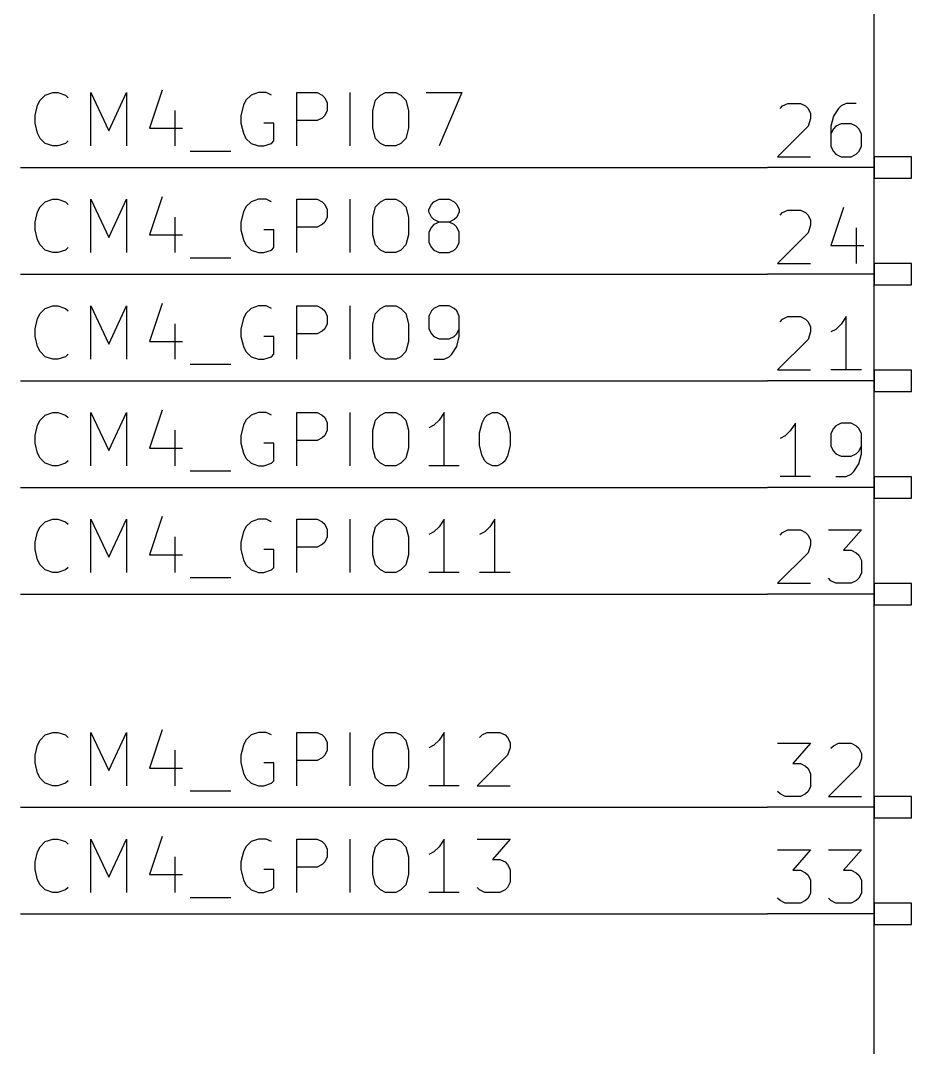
# Model space of a CAD drawing. Extents: x 0.4 to 11.3, y -7.9 to -0.4.
# Drawn here: x 5.75 to 6.585, y -4.075 to -3.112 of the extents above; entities that cross this region are included whole.
import ezdxf

# ---------------------------------------------------------------- set-up
doc = ezdxf.new("R2010")
doc.units = 0
doc.header["$MEASUREMENT"] = 0
for name, color, linetype in [('GRAY1', 251, 'CONTINUOUS'), ('GREEN3', 91, 'CONTINUOUS'), ('LYELLOW', 51, 'CONTINUOUS'), ('RED2', 1, 'CONTINUOUS'), ('RED3', 11, 'CONTINUOUS')]:
    doc.layers.add(name, color=color, linetype=linetype)

msp = doc.modelspace()

# ---------------------------------------------------------------- linework, layer by layer
at = {"layer": 'GRAY1', "linetype": 'CONTINUOUS'}
for p, q in [((5.88268, -3.17742), (5.87078, -3.21313)), ((5.76601, -3.1917), (5.76839, -3.18694)), ((5.76839, -3.18694), (5.77316, -3.18218)), ((5.77316, -3.18218), (5.7803, -3.1798)), ((5.7803, -3.1798), (5.78506, -3.1798)), ((5.78506, -3.1798), (5.7922, -3.18218)), ((5.7922, -3.18218), (5.79458, -3.18456)), ((5.81601, -3.2298), (5.81601, -3.1798)), ((5.81601, -3.1798), (5.83268, -3.21552)), ((5.83268, -3.21552), (5.84935, -3.1798)), ((5.84935, -3.1798), (5.84935, -3.2298)), ((5.96125, -3.18694), (5.95887, -3.1917)), ((5.96601, -3.18218), (5.96125, -3.18694)), ((5.97315, -3.1798), (5.96601, -3.18218)), ((5.9803, -3.1798), (5.97315, -3.1798)), ((5.98506, -3.18218), (5.9803, -3.1798)), ((6.00887, -3.2298), (6.00887, -3.1798)), ((6.00887, -3.1798), (6.02791, -3.1798)), ((6.02791, -3.1798), (6.03268, -3.18218)), ((6.03268, -3.18218), (6.03506, -3.18456)), ((6.03506, -3.18456), (6.03744, -3.18932)), ((6.05887, -3.2298), (6.05887, -3.1798)), ((6.0803, -3.19647), (6.08268, -3.18694)), ((6.08268, -3.18694), (6.08744, -3.18218)), ((6.08744, -3.18218), (6.0922, -3.1798)), ((6.0922, -3.1798), (6.10172, -3.1798)), ((6.10172, -3.1798), (6.10649, -3.18218)), ((6.10649, -3.18218), (6.11125, -3.18694)), ((6.11125, -3.18694), (6.11363, -3.19647)), ((6.1303, -3.1798), (6.16363, -3.1798)), ((6.16363, -3.1798), (6.1422, -3.2298)), ((5.76363, -3.20123), (5.76601, -3.1917)), ((5.89458, -3.19647), (5.89458, -3.2298)), ((5.95887, -3.1917), (5.95649, -3.20123)), ((6.03744, -3.19647), (6.03506, -3.20123)), ((6.03744, -3.18932), (6.03744, -3.19647)), ((6.0803, -3.21313), (6.0803, -3.19647)), ((6.11363, -3.19647), (6.11363, -3.21313)), ((5.76363, -3.20837), (5.76363, -3.20123)), ((5.95649, -3.20123), (5.95649, -3.20837)), ((6.02791, -3.20599), (6.00887, -3.20599)), ((6.03268, -3.20361), (6.02791, -3.20599)), ((6.03506, -3.20123), (6.03268, -3.20361)), ((5.76601, -3.21789), (5.76363, -3.20837)), ((5.87078, -3.21313), (5.90172, -3.21313)), ((5.95649, -3.20837), (5.95887, -3.21789)), ((5.98744, -3.20837), (5.97791, -3.20837)), ((5.98744, -3.22504), (5.98744, -3.20837)), ((6.08268, -3.22266), (6.0803, -3.21313)), ((6.11363, -3.21313), (6.11125, -3.22266)), ((5.76839, -3.22266), (5.76601, -3.21789)), ((5.77316, -3.22742), (5.76839, -3.22266)), ((5.79458, -3.22504), (5.7922, -3.22742)), ((5.95887, -3.21789), (5.96125, -3.22266)), ((5.96125, -3.22266), (5.96601, -3.22742)), ((5.98506, -3.22742), (5.98744, -3.22504)), ((6.08744, -3.22742), (6.08268, -3.22266)), ((6.11125, -3.22266), (6.10649, -3.22742)), ((5.7803, -3.2298), (5.77316, -3.22742)), ((5.78506, -3.2298), (5.7803, -3.2298)), ((5.7922, -3.22742), (5.78506, -3.2298)), ((5.90887, -3.23456), (5.94696, -3.23456)), ((5.96601, -3.22742), (5.97315, -3.2298)), ((5.97315, -3.2298), (5.97791, -3.2298)), ((5.97791, -3.2298), (5.98506, -3.22742)), ((6.0922, -3.2298), (6.08744, -3.22742)), ((6.10172, -3.2298), (6.0922, -3.2298)), ((6.10649, -3.22742), (6.10172, -3.2298)), ((5.76839, -3.28694), (5.77316, -3.28218)), ((5.77316, -3.28218), (5.7803, -3.2798)), ((5.7803, -3.2798), (5.78506, -3.2798)), ((5.78506, -3.2798), (5.7922, -3.28218)), ((5.7922, -3.28218), (5.79458, -3.28456)), ((5.81601, -3.3298), (5.81601, -3.2798)), ((5.81601, -3.2798), (5.83268, -3.31552)), ((5.83268, -3.31552), (5.84935, -3.2798)), ((5.84935, -3.2798), (5.84935, -3.3298)), ((5.88268, -3.27742), (5.87078, -3.31313)), ((5.96601, -3.28218), (5.96125, -3.28694)), ((5.97315, -3.2798), (5.96601, -3.28218)), ((5.9803, -3.2798), (5.97315, -3.2798)), ((5.98506, -3.28218), (5.9803, -3.2798)), ((6.00887, -3.3298), (6.00887, -3.2798)), ((6.00887, -3.2798), (6.02791, -3.2798)), ((6.02791, -3.2798), (6.03268, -3.28218)), ((6.03268, -3.28218), (6.03506, -3.28456)), ((6.05887, -3.3298), (6.05887, -3.2798)), ((6.08268, -3.28694), (6.08744, -3.28218)), ((6.08744, -3.28218), (6.0922, -3.2798)), ((6.0922, -3.2798), (6.10172, -3.2798)), ((6.10172, -3.2798), (6.10649, -3.28218)), ((6.10649, -3.28218), (6.11125, -3.28694)), ((6.13506, -3.28456), (6.13744, -3.28218)), ((6.13744, -3.28218), (6.1422, -3.2798)), ((6.1422, -3.2798), (6.15173, -3.2798)), ((6.15173, -3.2798), (6.15649, -3.28218)), ((6.15649, -3.28218), (6.15887, -3.28456)), ((5.76363, -3.30123), (5.76601, -3.2917)), ((5.76601, -3.2917), (5.76839, -3.28694)), ((5.95887, -3.2917), (5.95649, -3.30123)), ((5.96125, -3.28694), (5.95887, -3.2917)), ((6.03506, -3.28456), (6.03744, -3.28932)), ((6.03744, -3.28932), (6.03744, -3.29647)), ((6.0803, -3.29647), (6.08268, -3.28694)), ((6.11125, -3.28694), (6.11363, -3.29647)), ((6.13268, -3.28932), (6.13506, -3.28456)), ((6.13268, -3.2917), (6.13268, -3.28932)), ((6.13506, -3.29647), (6.13268, -3.2917)), ((6.15887, -3.28456), (6.16125, -3.28932)), ((6.16125, -3.2917), (6.15887, -3.29647)), ((6.16125, -3.28932), (6.16125, -3.2917)), ((5.76363, -3.30837), (5.76363, -3.30123)), ((5.89458, -3.29647), (5.89458, -3.3298)), ((5.95649, -3.30123), (5.95649, -3.30837)), ((6.03506, -3.30123), (6.03268, -3.30361)), ((6.03744, -3.29647), (6.03506, -3.30123)), ((6.0803, -3.31313), (6.0803, -3.29647)), ((6.11363, -3.29647), (6.11363, -3.31313)), ((6.13744, -3.29885), (6.13506, -3.29647)), ((6.1422, -3.30123), (6.13744, -3.29885)), ((6.1422, -3.30123), (6.13744, -3.30361)), ((6.15173, -3.30123), (6.1422, -3.30123)), ((6.15649, -3.29885), (6.15173, -3.30123)), ((6.15649, -3.30361), (6.15173, -3.30123)), ((6.15887, -3.29647), (6.15649, -3.29885)), ((5.76601, -3.31789), (5.76363, -3.30837)), ((5.95649, -3.30837), (5.95887, -3.31789)), ((5.98744, -3.30837), (5.97791, -3.30837)), ((5.98744, -3.32504), (5.98744, -3.30837)), ((6.02791, -3.30599), (6.00887, -3.30599)), ((6.03268, -3.30361), (6.02791, -3.30599)), ((6.13506, -3.30599), (6.13268, -3.31075)), ((6.13268, -3.31075), (6.13268, -3.32028)), ((6.13744, -3.30361), (6.13506, -3.30599)), ((6.15887, -3.30599), (6.15649, -3.30361)), ((6.16125, -3.31075), (6.15887, -3.30599)), ((6.16125, -3.32028), (6.16125, -3.31075)), ((5.76839, -3.32266), (5.76601, -3.31789)), ((5.87078, -3.31313), (5.90172, -3.31313)), ((5.95887, -3.31789), (5.96125, -3.32266)), ((6.08268, -3.32266), (6.0803, -3.31313)), ((6.11363, -3.31313), (6.11125, -3.32266)), ((6.13268, -3.32028), (6.13506, -3.32504)), ((6.15887, -3.32504), (6.16125, -3.32028)), ((5.77316, -3.32742), (5.76839, -3.32266)), ((5.7803, -3.3298), (5.77316, -3.32742)), ((5.78506, -3.3298), (5.7803, -3.3298)), ((5.7922, -3.32742), (5.78506, -3.3298)), ((5.79458, -3.32504), (5.7922, -3.32742)), ((5.96125, -3.32266), (5.96601, -3.32742)), ((5.96601, -3.32742), (5.97315, -3.3298)), ((5.97315, -3.3298), (5.97791, -3.3298)), ((5.97791, -3.3298), (5.98506, -3.32742)), ((5.98506, -3.32742), (5.98744, -3.32504)), ((6.08744, -3.32742), (6.08268, -3.32266)), ((6.0922, -3.3298), (6.08744, -3.32742)), ((6.10172, -3.3298), (6.0922, -3.3298)), ((6.10649, -3.32742), (6.10172, -3.3298)), ((6.11125, -3.32266), (6.10649, -3.32742)), ((6.13506, -3.32504), (6.13744, -3.32742)), ((6.13744, -3.32742), (6.1422, -3.3298)), ((6.1422, -3.3298), (6.15173, -3.3298)), ((6.15173, -3.3298), (6.15649, -3.32742)), ((6.15649, -3.32742), (6.15887, -3.32504)), ((5.90887, -3.33456), (5.94696, -3.33456)), ((5.77316, -3.38218), (5.7803, -3.3798)), ((5.7803, -3.3798), (5.78506, -3.3798)), ((5.78506, -3.3798), (5.7922, -3.38218)), ((5.81601, -3.4298), (5.81601, -3.3798)), ((5.81601, -3.3798), (5.83268, -3.41552)), ((5.83268, -3.41552), (5.84935, -3.3798)), ((5.84935, -3.3798), (5.84935, -3.4298)), ((5.88268, -3.37742), (5.87078, -3.41313)), ((5.97315, -3.3798), (5.96601, -3.38218)), ((5.9803, -3.3798), (5.97315, -3.3798)), ((5.98506, -3.38218), (5.9803, -3.3798)), ((6.00887, -3.4298), (6.00887, -3.3798)), ((6.00887, -3.3798), (6.02791, -3.3798)), ((6.02791, -3.3798), (6.03268, -3.38218)), ((6.05887, -3.4298), (6.05887, -3.3798)), ((6.08744, -3.38218), (6.0922, -3.3798)), ((6.0922, -3.3798), (6.10172, -3.3798)), ((6.10172, -3.3798), (6.10649, -3.38218)), ((6.1422, -3.3798), (6.13744, -3.38218)), ((6.15173, -3.3798), (6.1422, -3.3798)), ((6.15649, -3.38218), (6.15173, -3.3798)), ((5.76601, -3.3917), (5.76839, -3.38694)), ((5.76839, -3.38694), (5.77316, -3.38218)), ((5.7922, -3.38218), (5.79458, -3.38456)), ((5.96125, -3.38694), (5.95887, -3.3917)), ((5.96601, -3.38218), (5.96125, -3.38694)), ((6.03268, -3.38218), (6.03506, -3.38456)), ((6.03506, -3.38456), (6.03744, -3.38932)), ((6.03744, -3.38932), (6.03744, -3.39647)), ((6.0803, -3.39647), (6.08268, -3.38694)), ((6.08268, -3.38694), (6.08744, -3.38218)), ((6.10649, -3.38218), (6.11125, -3.38694)), ((6.11125, -3.38694), (6.11363, -3.39647)), ((6.13506, -3.38456), (6.13268, -3.38932)), ((6.13268, -3.38932), (6.13268, -3.40123)), ((6.13744, -3.38218), (6.13506, -3.38456)), ((6.15887, -3.38456), (6.15649, -3.38218)), ((6.16125, -3.38932), (6.15887, -3.38456)), ((6.16125, -3.40837), (6.16125, -3.38932)), ((5.76363, -3.40123), (5.76601, -3.3917)), ((5.89458, -3.39647), (5.89458, -3.4298)), ((5.95887, -3.3917), (5.95649, -3.40123)), ((6.03744, -3.39647), (6.03506, -3.40123)), ((6.0803, -3.41313), (6.0803, -3.39647)), ((6.11363, -3.39647), (6.11363, -3.41313)), ((5.76363, -3.40837), (5.76363, -3.40123)), ((5.76601, -3.41789), (5.76363, -3.40837)), ((5.95649, -3.40123), (5.95649, -3.40837)), ((5.95649, -3.40837), (5.95887, -3.41789)), ((5.98744, -3.40837), (5.97791, -3.40837)), ((5.98744, -3.42504), (5.98744, -3.40837)), ((6.02791, -3.40599), (6.00887, -3.40599)), ((6.03268, -3.40361), (6.02791, -3.40599)), ((6.03506, -3.40123), (6.03268, -3.40361)), ((6.13268, -3.40123), (6.13506, -3.40599)), ((6.13506, -3.40599), (6.13744, -3.40837)), ((6.13744, -3.40837), (6.1422, -3.41075)), ((6.15173, -3.41075), (6.15649, -3.40837)), ((6.15649, -3.40837), (6.15887, -3.40599)), ((6.15887, -3.40599), (6.16125, -3.40123)), ((6.15887, -3.41789), (6.16125, -3.40837)), ((5.76839, -3.42266), (5.76601, -3.41789)), ((5.87078, -3.41313), (5.90172, -3.41313)), ((5.95887, -3.41789), (5.96125, -3.42266)), ((6.08268, -3.42266), (6.0803, -3.41313)), ((6.11363, -3.41313), (6.11125, -3.42266)), ((6.1422, -3.41075), (6.15173, -3.41075)), ((6.15411, -3.42504), (6.15887, -3.41789)), ((5.77316, -3.42742), (5.76839, -3.42266)), ((5.7803, -3.4298), (5.77316, -3.42742)), ((5.7922, -3.42742), (5.78506, -3.4298)), ((5.79458, -3.42504), (5.7922, -3.42742)), ((5.96125, -3.42266), (5.96601, -3.42742)), ((5.96601, -3.42742), (5.97315, -3.4298)), ((5.97791, -3.4298), (5.98506, -3.42742)), ((5.98506, -3.42742), (5.98744, -3.42504)), ((6.08744, -3.42742), (6.08268, -3.42266)), ((6.0922, -3.4298), (6.08744, -3.42742)), ((6.10649, -3.42742), (6.10172, -3.4298)), ((6.11125, -3.42266), (6.10649, -3.42742)), ((6.14696, -3.4298), (6.15173, -3.42742)), ((6.15173, -3.42742), (6.15411, -3.42504)), ((5.78506, -3.4298), (5.7803, -3.4298)), ((5.90887, -3.43456), (5.94696, -3.43456)), ((5.97315, -3.4298), (5.97791, -3.4298)), ((6.10172, -3.4298), (6.0922, -3.4298)), ((6.13744, -3.4298), (6.14696, -3.4298)), ((5.76839, -3.48694), (5.77316, -3.48218)), ((5.77316, -3.48218), (5.7803, -3.4798)), ((5.7803, -3.4798), (5.78506, -3.4798)), ((5.78506, -3.4798), (5.7922, -3.48218)), ((5.7922, -3.48218), (5.79458, -3.48456)), ((5.81601, -3.5298), (5.81601, -3.4798)), ((5.81601, -3.4798), (5.83268, -3.51552)), ((5.83268, -3.51552), (5.84935, -3.4798)), ((5.84935, -3.4798), (5.84935, -3.5298)), ((5.88268, -3.47742), (5.87078, -3.51313)), ((5.96601, -3.48218), (5.96125, -3.48694)), ((5.97315, -3.4798), (5.96601, -3.48218)), ((5.9803, -3.4798), (5.97315, -3.4798)), ((5.98506, -3.48218), (5.9803, -3.4798)), ((6.00887, -3.5298), (6.00887, -3.4798)), ((6.00887, -3.4798), (6.02791, -3.4798)), ((6.02791, -3.4798), (6.03268, -3.48218)), ((6.03268, -3.48218), (6.03506, -3.48456)), ((6.03506, -3.48456), (6.03744, -3.48932)), ((6.05887, -3.5298), (6.05887, -3.4798)), ((6.08268, -3.48694), (6.08744, -3.48218)), ((6.08744, -3.48218), (6.0922, -3.4798)), ((6.0922, -3.4798), (6.10172, -3.4798)), ((6.10172, -3.4798), (6.10649, -3.48218)), ((6.10649, -3.48218), (6.11125, -3.48694)), ((6.14696, -3.4798), (6.1422, -3.48694)), ((6.14696, -3.5298), (6.14696, -3.4798)), ((6.18268, -3.48932), (6.18506, -3.48456)), ((6.18506, -3.48456), (6.18744, -3.48218)), ((6.18744, -3.48218), (6.1922, -3.4798)), ((6.1922, -3.4798), (6.19696, -3.4798)), ((6.19696, -3.4798), (6.20172, -3.48218)), ((6.20172, -3.48218), (6.20411, -3.48456)), ((6.20411, -3.48456), (6.20649, -3.48932)), ((5.76363, -3.50123), (5.76601, -3.4917)), ((5.76601, -3.4917), (5.76839, -3.48694)), ((5.95887, -3.4917), (5.95649, -3.50123)), ((5.96125, -3.48694), (5.95887, -3.4917)), ((6.03744, -3.48932), (6.03744, -3.49647)), ((6.0803, -3.49647), (6.08268, -3.48694)), ((6.11125, -3.48694), (6.11363, -3.49647)), ((6.13744, -3.4917), (6.13268, -3.49409)), ((6.1422, -3.48694), (6.13744, -3.4917)), ((6.1803, -3.49885), (6.18268, -3.48932)), ((6.20649, -3.48932), (6.20887, -3.49885)), ((5.76363, -3.50837), (5.76363, -3.50123)), ((5.89458, -3.49647), (5.89458, -3.5298)), ((5.95649, -3.50123), (5.95649, -3.50837)), ((6.03268, -3.50361), (6.02791, -3.50599)), ((6.03506, -3.50123), (6.03268, -3.50361)), ((6.03744, -3.49647), (6.03506, -3.50123)), ((6.0803, -3.51313), (6.0803, -3.49647)), ((6.11363, -3.49647), (6.11363, -3.51313)), ((6.1803, -3.51075), (6.1803, -3.49885)), ((6.20887, -3.49885), (6.20887, -3.51075)), ((5.76601, -3.51789), (5.76363, -3.50837)), ((5.87078, -3.51313), (5.90172, -3.51313)), ((5.95649, -3.50837), (5.95887, -3.51789)), ((5.98744, -3.50837), (5.97791, -3.50837)), ((5.98744, -3.52504), (5.98744, -3.50837)), ((6.02791, -3.50599), (6.00887, -3.50599)), ((6.08268, -3.52266), (6.0803, -3.51313)), ((6.11363, -3.51313), (6.11125, -3.52266)), ((6.18268, -3.52028), (6.1803, -3.51075)), ((6.20887, -3.51075), (6.20649, -3.52028)), ((5.76839, -3.52266), (5.76601, -3.51789)), ((5.77316, -3.52742), (5.76839, -3.52266)), ((5.95887, -3.51789), (5.96125, -3.52266)), ((5.96125, -3.52266), (5.96601, -3.52742)), ((6.08744, -3.52742), (6.08268, -3.52266)), ((6.11125, -3.52266), (6.10649, -3.52742)), ((6.18506, -3.52504), (6.18268, -3.52028)), ((6.20649, -3.52028), (6.20411, -3.52504)), ((5.7803, -3.5298), (5.77316, -3.52742)), ((5.78506, -3.5298), (5.7803, -3.5298)), ((5.7922, -3.52742), (5.78506, -3.5298)), ((5.79458, -3.52504), (5.7922, -3.52742)), ((5.96601, -3.52742), (5.97315, -3.5298)), ((5.97315, -3.5298), (5.97791, -3.5298)), ((5.97791, -3.5298), (5.98506, -3.52742)), ((5.98506, -3.52742), (5.98744, -3.52504)), ((6.0922, -3.5298), (6.08744, -3.52742)), ((6.10172, -3.5298), (6.0922, -3.5298)), ((6.10649, -3.52742), (6.10172, -3.5298)), ((6.16125, -3.5298), (6.13268, -3.5298)), ((6.18744, -3.52742), (6.18506, -3.52504)), ((6.1922, -3.5298), (6.18744, -3.52742)), ((6.19696, -3.5298), (6.1922, -3.5298)), ((6.20172, -3.52742), (6.19696, -3.5298)), ((6.20411, -3.52504), (6.20172, -3.52742)), ((5.90887, -3.53456), (5.94696, -3.53456)), ((5.76839, -3.58694), (5.77316, -3.58218)), ((5.77316, -3.58218), (5.7803, -3.5798)), ((5.7803, -3.5798), (5.78506, -3.5798)), ((5.78506, -3.5798), (5.7922, -3.58218)), ((5.7922, -3.58218), (5.79458, -3.58456)), ((5.81601, -3.6298), (5.81601, -3.5798)), ((5.81601, -3.5798), (5.83268, -3.61552)), ((5.83268, -3.61552), (5.84935, -3.5798)), ((5.84935, -3.5798), (5.84935, -3.6298)), ((5.88268, -3.57742), (5.87078, -3.61313)), ((5.96601, -3.58218), (5.96125, -3.58694)), ((5.97315, -3.5798), (5.96601, -3.58218)), ((5.9803, -3.5798), (5.97315, -3.5798)), ((5.98506, -3.58218), (5.9803, -3.5798)), ((6.00887, -3.6298), (6.00887, -3.5798)), ((6.00887, -3.5798), (6.02791, -3.5798)), ((6.02791, -3.5798), (6.03268, -3.58218)), ((6.03268, -3.58218), (6.03506, -3.58456)), ((6.05887, -3.6298), (6.05887, -3.5798)), ((6.08268, -3.58694), (6.08744, -3.58218)), ((6.08744, -3.58218), (6.0922, -3.5798)), ((6.0922, -3.5798), (6.10172, -3.5798)), ((6.10172, -3.5798), (6.10649, -3.58218)), ((6.10649, -3.58218), (6.11125, -3.58694)), ((6.14696, -3.5798), (6.1422, -3.58694)), ((6.14696, -3.6298), (6.14696, -3.5798)), ((6.19458, -3.5798), (6.18982, -3.58694)), ((6.19458, -3.6298), (6.19458, -3.5798)), ((5.76363, -3.60123), (5.76601, -3.5917)), ((5.76601, -3.5917), (5.76839, -3.58694)), ((5.95887, -3.5917), (5.95649, -3.60123)), ((5.96125, -3.58694), (5.95887, -3.5917)), ((6.03506, -3.58456), (6.03744, -3.58932)), ((6.03744, -3.58932), (6.03744, -3.59647)), ((6.0803, -3.59647), (6.08268, -3.58694)), ((6.11125, -3.58694), (6.11363, -3.59647)), ((6.13744, -3.5917), (6.13268, -3.59409)), ((6.1422, -3.58694), (6.13744, -3.5917)), ((6.18506, -3.5917), (6.1803, -3.59409)), ((6.18982, -3.58694), (6.18506, -3.5917)), ((5.76363, -3.60837), (5.76363, -3.60123)), ((5.89458, -3.59647), (5.89458, -3.6298)), ((5.95649, -3.60123), (5.95649, -3.60837)), ((6.03506, -3.60123), (6.03268, -3.60361)), ((6.03744, -3.59647), (6.03506, -3.60123)), ((6.0803, -3.61313), (6.0803, -3.59647)), ((6.11363, -3.59647), (6.11363, -3.61313)), ((5.76601, -3.61789), (5.76363, -3.60837)), ((5.95649, -3.60837), (5.95887, -3.61789)), ((5.98744, -3.60837), (5.97791, -3.60837)), ((5.98744, -3.62504), (5.98744, -3.60837)), ((6.02791, -3.60599), (6.00887, -3.60599)), ((6.03268, -3.60361), (6.02791, -3.60599)), ((5.76839, -3.62266), (5.76601, -3.61789)), ((5.87078, -3.61313), (5.90172, -3.61313)), ((5.95887, -3.61789), (5.96125, -3.62266)), ((6.08268, -3.62266), (6.0803, -3.61313)), ((6.11363, -3.61313), (6.11125, -3.62266)), ((5.77316, -3.62742), (5.76839, -3.62266)), ((5.7803, -3.6298), (5.77316, -3.62742)), ((5.78506, -3.6298), (5.7803, -3.6298)), ((5.7922, -3.62742), (5.78506, -3.6298)), ((5.79458, -3.62504), (5.7922, -3.62742)), ((5.96125, -3.62266), (5.96601, -3.62742)), ((5.96601, -3.62742), (5.97315, -3.6298)), ((5.97315, -3.6298), (5.97791, -3.6298)), ((5.97791, -3.6298), (5.98506, -3.62742)), ((5.98506, -3.62742), (5.98744, -3.62504)), ((6.08744, -3.62742), (6.08268, -3.62266)), ((6.0922, -3.6298), (6.08744, -3.62742)), ((6.10172, -3.6298), (6.0922, -3.6298)), ((6.10649, -3.62742), (6.10172, -3.6298)), ((6.11125, -3.62266), (6.10649, -3.62742)), ((6.16125, -3.6298), (6.13268, -3.6298)), ((6.20887, -3.6298), (6.1803, -3.6298)), ((5.90887, -3.63456), (5.94696, -3.63456)), ((5.76839, -3.78694), (5.77316, -3.78218)), ((5.77316, -3.78218), (5.7803, -3.7798)), ((5.7803, -3.7798), (5.78506, -3.7798)), ((5.78506, -3.7798), (5.7922, -3.78218)), ((5.7922, -3.78218), (5.79458, -3.78456)), ((5.81601, -3.8298), (5.81601, -3.7798)), ((5.81601, -3.7798), (5.83268, -3.81552)), ((5.83268, -3.81552), (5.84935, -3.7798)), ((5.84935, -3.7798), (5.84935, -3.8298)), ((5.88268, -3.77742), (5.87078, -3.81313)), ((5.96601, -3.78218), (5.96125, -3.78694)), ((5.97315, -3.7798), (5.96601, -3.78218)), ((5.9803, -3.7798), (5.97315, -3.7798)), ((5.98506, -3.78218), (5.9803, -3.7798)), ((6.00887, -3.8298), (6.00887, -3.7798)), ((6.00887, -3.7798), (6.02791, -3.7798)), ((6.02791, -3.7798), (6.03268, -3.78218)), ((6.03268, -3.78218), (6.03506, -3.78456)), ((6.03506, -3.78456), (6.03744, -3.78932)), ((6.05887, -3.8298), (6.05887, -3.7798)), ((6.08268, -3.78694), (6.08744, -3.78218)), ((6.08744, -3.78218), (6.0922, -3.7798)), ((6.0922, -3.7798), (6.10172, -3.7798)), ((6.10172, -3.7798), (6.10649, -3.78218)), ((6.10649, -3.78218), (6.11125, -3.78694)), ((6.14696, -3.7798), (6.1422, -3.78694)), ((6.14696, -3.8298), (6.14696, -3.7798)), ((6.1803, -3.78456), (6.18268, -3.78218)), ((6.18268, -3.78218), (6.18744, -3.7798)), ((6.18744, -3.7798), (6.19935, -3.7798)), ((6.19935, -3.7798), (6.20411, -3.78218)), ((6.20411, -3.78218), (6.20649, -3.78456)), ((6.20649, -3.78456), (6.20887, -3.78932)), ((5.76363, -3.80123), (5.76601, -3.7917)), ((5.76601, -3.7917), (5.76839, -3.78694)), ((5.95887, -3.7917), (5.95649, -3.80123)), ((5.96125, -3.78694), (5.95887, -3.7917)), ((6.03744, -3.78932), (6.03744, -3.79647)), ((6.0803, -3.79647), (6.08268, -3.78694)), ((6.11125, -3.78694), (6.11363, -3.79647)), ((6.13744, -3.7917), (6.13268, -3.79409)), ((6.1422, -3.78694), (6.13744, -3.7917)), ((6.20887, -3.79409), (6.20649, -3.80123)), ((6.20887, -3.78932), (6.20887, -3.79409)), ((5.76363, -3.80837), (5.76363, -3.80123)), ((5.89458, -3.79647), (5.89458, -3.8298)), ((5.95649, -3.80123), (5.95649, -3.80837)), ((6.03268, -3.80361), (6.02791, -3.80599)), ((6.03506, -3.80123), (6.03268, -3.80361)), ((6.03744, -3.79647), (6.03506, -3.80123)), ((6.0803, -3.81313), (6.0803, -3.79647)), ((6.11363, -3.79647), (6.11363, -3.81313)), ((6.20649, -3.80123), (6.17792, -3.8298)), ((5.76601, -3.81789), (5.76363, -3.80837)), ((5.87078, -3.81313), (5.90172, -3.81313)), ((5.95649, -3.80837), (5.95887, -3.81789)), ((5.98744, -3.80837), (5.97791, -3.80837)), ((5.98744, -3.82504), (5.98744, -3.80837)), ((6.02791, -3.80599), (6.00887, -3.80599)), ((6.08268, -3.82266), (6.0803, -3.81313)), ((6.11363, -3.81313), (6.11125, -3.82266)), ((5.76839, -3.82266), (5.76601, -3.81789)), ((5.77316, -3.82742), (5.76839, -3.82266)), ((5.95887, -3.81789), (5.96125, -3.82266)), ((5.96125, -3.82266), (5.96601, -3.82742)), ((6.08744, -3.82742), (6.08268, -3.82266)), ((6.11125, -3.82266), (6.10649, -3.82742)), ((5.7803, -3.8298), (5.77316, -3.82742)), ((5.78506, -3.8298), (5.7803, -3.8298)), ((5.7922, -3.82742), (5.78506, -3.8298)), ((5.79458, -3.82504), (5.7922, -3.82742)), ((5.96601, -3.82742), (5.97315, -3.8298)), ((5.97315, -3.8298), (5.97791, -3.8298)), ((5.97791, -3.8298), (5.98506, -3.82742)), ((5.98506, -3.82742), (5.98744, -3.82504)), ((6.0922, -3.8298), (6.08744, -3.82742)), ((6.10172, -3.8298), (6.0922, -3.8298)), ((6.10649, -3.82742), (6.10172, -3.8298)), ((6.16125, -3.8298), (6.13268, -3.8298)), ((6.17792, -3.8298), (6.20887, -3.8298)), ((5.90887, -3.83456), (5.94696, -3.83456)), ((5.77316, -3.88218), (5.7803, -3.8798)), ((5.7803, -3.8798), (5.78506, -3.8798)), ((5.78506, -3.8798), (5.7922, -3.88218)), ((5.81601, -3.9298), (5.81601, -3.8798)), ((5.81601, -3.8798), (5.83268, -3.91552)), ((5.83268, -3.91552), (5.84935, -3.8798)), ((5.84935, -3.8798), (5.84935, -3.9298)), ((5.88268, -3.87742), (5.87078, -3.91313)), ((5.97315, -3.8798), (5.96601, -3.88218)), ((5.9803, -3.8798), (5.97315, -3.8798)), ((5.98506, -3.88218), (5.9803, -3.8798)), ((6.00887, -3.9298), (6.00887, -3.8798)), ((6.00887, -3.8798), (6.02791, -3.8798)), ((6.02791, -3.8798), (6.03268, -3.88218)), ((6.05887, -3.9298), (6.05887, -3.8798)), ((6.08744, -3.88218), (6.0922, -3.8798)), ((6.0922, -3.8798), (6.10172, -3.8798)), ((6.10172, -3.8798), (6.10649, -3.88218)), ((6.14696, -3.8798), (6.1422, -3.88694)), ((6.14696, -3.9298), (6.14696, -3.8798)), ((6.17792, -3.8798), (6.20887, -3.8798)), ((6.20887, -3.8798), (6.1922, -3.89885)), ((5.76601, -3.8917), (5.76839, -3.88694)), ((5.76839, -3.88694), (5.77316, -3.88218)), ((5.7922, -3.88218), (5.79458, -3.88456)), ((5.96125, -3.88694), (5.95887, -3.8917)), ((5.96601, -3.88218), (5.96125, -3.88694)), ((6.03268, -3.88218), (6.03506, -3.88456)), ((6.03506, -3.88456), (6.03744, -3.88932)), ((6.03744, -3.88932), (6.03744, -3.89647)), ((6.0803, -3.89647), (6.08268, -3.88694)), ((6.08268, -3.88694), (6.08744, -3.88218)), ((6.10649, -3.88218), (6.11125, -3.88694)), ((6.11125, -3.88694), (6.11363, -3.89647)), ((6.1422, -3.88694), (6.13744, -3.8917)), ((5.76363, -3.90123), (5.76601, -3.8917)), ((5.89458, -3.89647), (5.89458, -3.9298)), ((5.95887, -3.8917), (5.95649, -3.90123)), ((6.03744, -3.89647), (6.03506, -3.90123)), ((6.0803, -3.91313), (6.0803, -3.89647)), ((6.11363, -3.89647), (6.11363, -3.91313)), ((6.13744, -3.8917), (6.13268, -3.89409)), ((6.1922, -3.89885), (6.19935, -3.89885)), ((6.19935, -3.89885), (6.20411, -3.90123)), ((5.76363, -3.90837), (5.76363, -3.90123)), ((5.76601, -3.91789), (5.76363, -3.90837)), ((5.95649, -3.90123), (5.95649, -3.90837)), ((5.95649, -3.90837), (5.95887, -3.91789)), ((5.98744, -3.90837), (5.97791, -3.90837)), ((5.98744, -3.92504), (5.98744, -3.90837)), ((6.02791, -3.90599), (6.00887, -3.90599)), ((6.03268, -3.90361), (6.02791, -3.90599)), ((6.03506, -3.90123), (6.03268, -3.90361)), ((6.20411, -3.90123), (6.20649, -3.90361)), ((6.20649, -3.90361), (6.20887, -3.90837)), ((6.20887, -3.90837), (6.20887, -3.92028)), ((5.76839, -3.92266), (5.76601, -3.91789)), ((5.87078, -3.91313), (5.90172, -3.91313)), ((5.95887, -3.91789), (5.96125, -3.92266)), ((6.08268, -3.92266), (6.0803, -3.91313)), ((6.11363, -3.91313), (6.11125, -3.92266)), ((5.77316, -3.92742), (5.76839, -3.92266)), ((5.7803, -3.9298), (5.77316, -3.92742)), ((5.7922, -3.92742), (5.78506, -3.9298)), ((5.79458, -3.92504), (5.7922, -3.92742)), ((5.96125, -3.92266), (5.96601, -3.92742)), ((5.96601, -3.92742), (5.97315, -3.9298)), ((5.97791, -3.9298), (5.98506, -3.92742)), ((5.98506, -3.92742), (5.98744, -3.92504)), ((6.08744, -3.92742), (6.08268, -3.92266)), ((6.0922, -3.9298), (6.08744, -3.92742)), ((6.10649, -3.92742), (6.10172, -3.9298)), ((6.11125, -3.92266), (6.10649, -3.92742)), ((6.1803, -3.92742), (6.17792, -3.92504)), ((6.18506, -3.9298), (6.1803, -3.92742)), ((6.20411, -3.92742), (6.19935, -3.9298)), ((6.20649, -3.92504), (6.20411, -3.92742)), ((6.20887, -3.92028), (6.20649, -3.92504)), ((5.78506, -3.9298), (5.7803, -3.9298)), ((5.90887, -3.93456), (5.94696, -3.93456)), ((5.97315, -3.9298), (5.97791, -3.9298)), ((6.10172, -3.9298), (6.0922, -3.9298)), ((6.16125, -3.9298), (6.13268, -3.9298)), ((6.19935, -3.9298), (6.18506, -3.9298))]:
    msp.add_line(p, q, dxfattribs=at)
at = {"layer": 'GREEN3', "linetype": 'CONTINUOUS'}
for p, q in [((5.75, -3.25), (6.45, -3.25)), ((5.75, -3.35), (6.45, -3.35)), ((5.75, -3.45), (6.45, -3.45)), ((5.75, -3.55), (6.45, -3.55)), ((5.75, -3.65), (6.45, -3.65)), ((5.75, -3.85), (6.45, -3.85)), ((5.75, -3.95), (6.45, -3.95))]:
    msp.add_line(p, q, dxfattribs=at)
at = {"layer": 'LYELLOW', "linetype": 'CONTINUOUS'}
msp.add_line((6.55, -5.75), (6.55, -1.95), dxfattribs=at)
at = {"layer": 'RED2', "linetype": 'CONTINUOUS'}
for p, q in [((6.55, -5.75), (6.55, -1.95)), ((6.55, -3.24), (6.55, -3.26)), ((6.585, -3.24), (6.55, -3.24)), ((6.585, -3.26), (6.585, -3.24)), ((6.55, -3.25), (6.45, -3.25)), ((6.55, -3.26), (6.585, -3.26)), ((6.55, -3.34), (6.55, -3.36)), ((6.585, -3.34), (6.55, -3.34)), ((6.585, -3.36), (6.585, -3.34)), ((6.55, -3.35), (6.45, -3.35)), ((6.55, -3.36), (6.585, -3.36)), ((6.55, -3.44), (6.55, -3.46)), ((6.585, -3.44), (6.55, -3.44)), ((6.585, -3.46), (6.585, -3.44)), ((6.55, -3.45), (6.45, -3.45)), ((6.55, -3.46), (6.585, -3.46)), ((6.55, -3.54), (6.55, -3.56)), ((6.585, -3.54), (6.55, -3.54)), ((6.585, -3.56), (6.585, -3.54)), ((6.55, -3.55), (6.45, -3.55)), ((6.55, -3.56), (6.585, -3.56)), ((6.55, -3.64), (6.55, -3.66)), ((6.585, -3.64), (6.55, -3.64)), ((6.585, -3.66), (6.585, -3.64)), ((6.55, -3.65), (6.45, -3.65)), ((6.55, -3.66), (6.585, -3.66)), ((6.55, -3.84), (6.55, -3.86)), ((6.585, -3.84), (6.55, -3.84)), ((6.585, -3.86), (6.585, -3.84)), ((6.55, -3.85), (6.45, -3.85)), ((6.55, -3.86), (6.585, -3.86)), ((6.55, -3.94), (6.55, -3.96)), ((6.585, -3.94), (6.55, -3.94)), ((6.585, -3.96), (6.585, -3.94)), ((6.55, -3.95), (6.45, -3.95)), ((6.55, -3.96), (6.585, -3.96))]:
    msp.add_line(p, q, dxfattribs=at)
at = {"layer": 'RED3', "linetype": 'CONTINUOUS'}
for p, q in [((6.46191, -3.19464), (6.46428, -3.19226)), ((6.46428, -3.19226), (6.46905, -3.18988)), ((6.46905, -3.18988), (6.48095, -3.18988)), ((6.48095, -3.18988), (6.48571, -3.19226)), ((6.48571, -3.19226), (6.48809, -3.19464)), ((6.48809, -3.19464), (6.49048, -3.1994)), ((6.51667, -3.19464), (6.5119, -3.20178)), ((6.51905, -3.19226), (6.51667, -3.19464)), ((6.52381, -3.18988), (6.51905, -3.19226)), ((6.53333, -3.18988), (6.52381, -3.18988)), ((6.49048, -3.20417), (6.48809, -3.21131)), ((6.49048, -3.1994), (6.49048, -3.20417)), ((6.5119, -3.20178), (6.50952, -3.21131)), ((6.48809, -3.21131), (6.45952, -3.23988)), ((6.50952, -3.21131), (6.50952, -3.23035)), ((6.5119, -3.21369), (6.50952, -3.21845)), ((6.51428, -3.21131), (6.5119, -3.21369)), ((6.51905, -3.20893), (6.51428, -3.21131)), ((6.52857, -3.20893), (6.51905, -3.20893)), ((6.53333, -3.21131), (6.52857, -3.20893)), ((6.53571, -3.21369), (6.53333, -3.21131)), ((6.53809, -3.21845), (6.53571, -3.21369)), ((6.53809, -3.23035), (6.53809, -3.21845)), ((6.50952, -3.23035), (6.5119, -3.23512)), ((6.5119, -3.23512), (6.51428, -3.2375)), ((6.53333, -3.2375), (6.53571, -3.23512)), ((6.53571, -3.23512), (6.53809, -3.23035)), ((6.45952, -3.23988), (6.49048, -3.23988)), ((6.51428, -3.2375), (6.51905, -3.23988)), ((6.51905, -3.23988), (6.52857, -3.23988)), ((6.52857, -3.23988), (6.53333, -3.2375)), ((6.46191, -3.29464), (6.46428, -3.29226)), ((6.46428, -3.29226), (6.46905, -3.28988)), ((6.46905, -3.28988), (6.48095, -3.28988)), ((6.48095, -3.28988), (6.48571, -3.29226)), ((6.48571, -3.29226), (6.48809, -3.29464)), ((6.52143, -3.2875), (6.50952, -3.32321)), ((6.48809, -3.29464), (6.49048, -3.2994)), ((6.49048, -3.2994), (6.49048, -3.30417)), ((6.48809, -3.31131), (6.45952, -3.33988)), ((6.49048, -3.30417), (6.48809, -3.31131)), ((6.53333, -3.30655), (6.53333, -3.33988)), ((6.50952, -3.32321), (6.54047, -3.32321)), ((6.45952, -3.33988), (6.49048, -3.33988)), ((6.46191, -3.39464), (6.46428, -3.39226)), ((6.46428, -3.39226), (6.46905, -3.38988)), ((6.46905, -3.38988), (6.48095, -3.38988)), ((6.48095, -3.38988), (6.48571, -3.39226)), ((6.48571, -3.39226), (6.48809, -3.39464)), ((6.48809, -3.39464), (6.49048, -3.3994)), ((6.49048, -3.3994), (6.49048, -3.40417)), ((6.51905, -3.39702), (6.51428, -3.40178)), ((6.52381, -3.38988), (6.51905, -3.39702)), ((6.52381, -3.43988), (6.52381, -3.38988)), ((6.49048, -3.40417), (6.48809, -3.41131)), ((6.51428, -3.40178), (6.50952, -3.40417)), ((6.48809, -3.41131), (6.45952, -3.43988)), ((6.45952, -3.43988), (6.49048, -3.43988)), ((6.53809, -3.43988), (6.50952, -3.43988)), ((6.47619, -3.48988), (6.47143, -3.49702)), ((6.47619, -3.53988), (6.47619, -3.48988)), ((6.5119, -3.49464), (6.50952, -3.4994)), ((6.51428, -3.49226), (6.5119, -3.49464)), ((6.51905, -3.48988), (6.51428, -3.49226)), ((6.52857, -3.48988), (6.51905, -3.48988)), ((6.53333, -3.49226), (6.52857, -3.48988)), ((6.53571, -3.49464), (6.53333, -3.49226)), ((6.53809, -3.4994), (6.53571, -3.49464)), ((6.46667, -3.50178), (6.46191, -3.50417)), ((6.47143, -3.49702), (6.46667, -3.50178)), ((6.50952, -3.4994), (6.50952, -3.51131)), ((6.53809, -3.51845), (6.53809, -3.4994)), ((6.50952, -3.51131), (6.5119, -3.51607)), ((6.53571, -3.51607), (6.53809, -3.51131)), ((6.5119, -3.51607), (6.51428, -3.51845)), ((6.51428, -3.51845), (6.51905, -3.52083)), ((6.51905, -3.52083), (6.52857, -3.52083)), ((6.52857, -3.52083), (6.53333, -3.51845)), ((6.53333, -3.51845), (6.53571, -3.51607)), ((6.53571, -3.52797), (6.53809, -3.51845)), ((6.53095, -3.53512), (6.53571, -3.52797)), ((6.49048, -3.53988), (6.46191, -3.53988)), ((6.51428, -3.53988), (6.52381, -3.53988)), ((6.52381, -3.53988), (6.52857, -3.5375)), ((6.52857, -3.5375), (6.53095, -3.53512)), ((6.46428, -3.59226), (6.46905, -3.58988)), ((6.46905, -3.58988), (6.48095, -3.58988)), ((6.48095, -3.58988), (6.48571, -3.59226)), ((6.50714, -3.58988), (6.53809, -3.58988)), ((6.53809, -3.58988), (6.52143, -3.60893)), ((6.46191, -3.59464), (6.46428, -3.59226)), ((6.48571, -3.59226), (6.48809, -3.59464)), ((6.48809, -3.59464), (6.49048, -3.5994)), ((6.49048, -3.5994), (6.49048, -3.60417)), ((6.49048, -3.60417), (6.48809, -3.61131)), ((6.52143, -3.60893), (6.52857, -3.60893)), ((6.52857, -3.60893), (6.53333, -3.61131)), ((6.48809, -3.61131), (6.45952, -3.63988)), ((6.53333, -3.61131), (6.53571, -3.61369)), ((6.53571, -3.61369), (6.53809, -3.61845)), ((6.53809, -3.61845), (6.53809, -3.63035)), ((6.53809, -3.63035), (6.53571, -3.63512)), ((6.45952, -3.63988), (6.49048, -3.63988)), ((6.50952, -3.6375), (6.50714, -3.63512)), ((6.51428, -3.63988), (6.50952, -3.6375)), ((6.52857, -3.63988), (6.51428, -3.63988)), ((6.53333, -3.6375), (6.52857, -3.63988)), ((6.53571, -3.63512), (6.53333, -3.6375)), ((6.45952, -3.78988), (6.49048, -3.78988)), ((6.49048, -3.78988), (6.47381, -3.80893)), ((6.50952, -3.79464), (6.5119, -3.79226)), ((6.5119, -3.79226), (6.51667, -3.78988)), ((6.51667, -3.78988), (6.52857, -3.78988)), ((6.52857, -3.78988), (6.53333, -3.79226)), ((6.53333, -3.79226), (6.53571, -3.79464)), ((6.53571, -3.79464), (6.53809, -3.7994)), ((6.53809, -3.7994), (6.53809, -3.80417)), ((6.47381, -3.80893), (6.48095, -3.80893)), ((6.48095, -3.80893), (6.48571, -3.81131)), ((6.48571, -3.81131), (6.48809, -3.81369)), ((6.53571, -3.81131), (6.50714, -3.83988)), ((6.53809, -3.80417), (6.53571, -3.81131)), ((6.48809, -3.81369), (6.49048, -3.81845)), ((6.49048, -3.81845), (6.49048, -3.83035)), ((6.49048, -3.83035), (6.48809, -3.83512)), ((6.46191, -3.8375), (6.45952, -3.83512)), ((6.46667, -3.83988), (6.46191, -3.8375)), ((6.48095, -3.83988), (6.46667, -3.83988)), ((6.48571, -3.8375), (6.48095, -3.83988)), ((6.48809, -3.83512), (6.48571, -3.8375)), ((6.50714, -3.83988), (6.53809, -3.83988)), ((6.45952, -3.88988), (6.49048, -3.88988)), ((6.49048, -3.88988), (6.47381, -3.90893)), ((6.50714, -3.88988), (6.53809, -3.88988)), ((6.53809, -3.88988), (6.52143, -3.90893)), ((6.47381, -3.90893), (6.48095, -3.90893)), ((6.48095, -3.90893), (6.48571, -3.91131)), ((6.52143, -3.90893), (6.52857, -3.90893)), ((6.52857, -3.90893), (6.53333, -3.91131)), ((6.48571, -3.91131), (6.48809, -3.91369)), ((6.48809, -3.91369), (6.49048, -3.91845)), ((6.49048, -3.91845), (6.49048, -3.93035)), ((6.53333, -3.91131), (6.53571, -3.91369)), ((6.53571, -3.91369), (6.53809, -3.91845)), ((6.53809, -3.91845), (6.53809, -3.93035)), ((6.46191, -3.9375), (6.45952, -3.93512)), ((6.46667, -3.93988), (6.46191, -3.9375)), ((6.48571, -3.9375), (6.48095, -3.93988)), ((6.48809, -3.93512), (6.48571, -3.9375)), ((6.49048, -3.93035), (6.48809, -3.93512)), ((6.50952, -3.9375), (6.50714, -3.93512)), ((6.51428, -3.93988), (6.50952, -3.9375)), ((6.53333, -3.9375), (6.52857, -3.93988)), ((6.53571, -3.93512), (6.53333, -3.9375)), ((6.53809, -3.93035), (6.53571, -3.93512)), ((6.48095, -3.93988), (6.46667, -3.93988)), ((6.52857, -3.93988), (6.51428, -3.93988))]:
    msp.add_line(p, q, dxfattribs=at)

doc.saveas('drawing.dxf')
